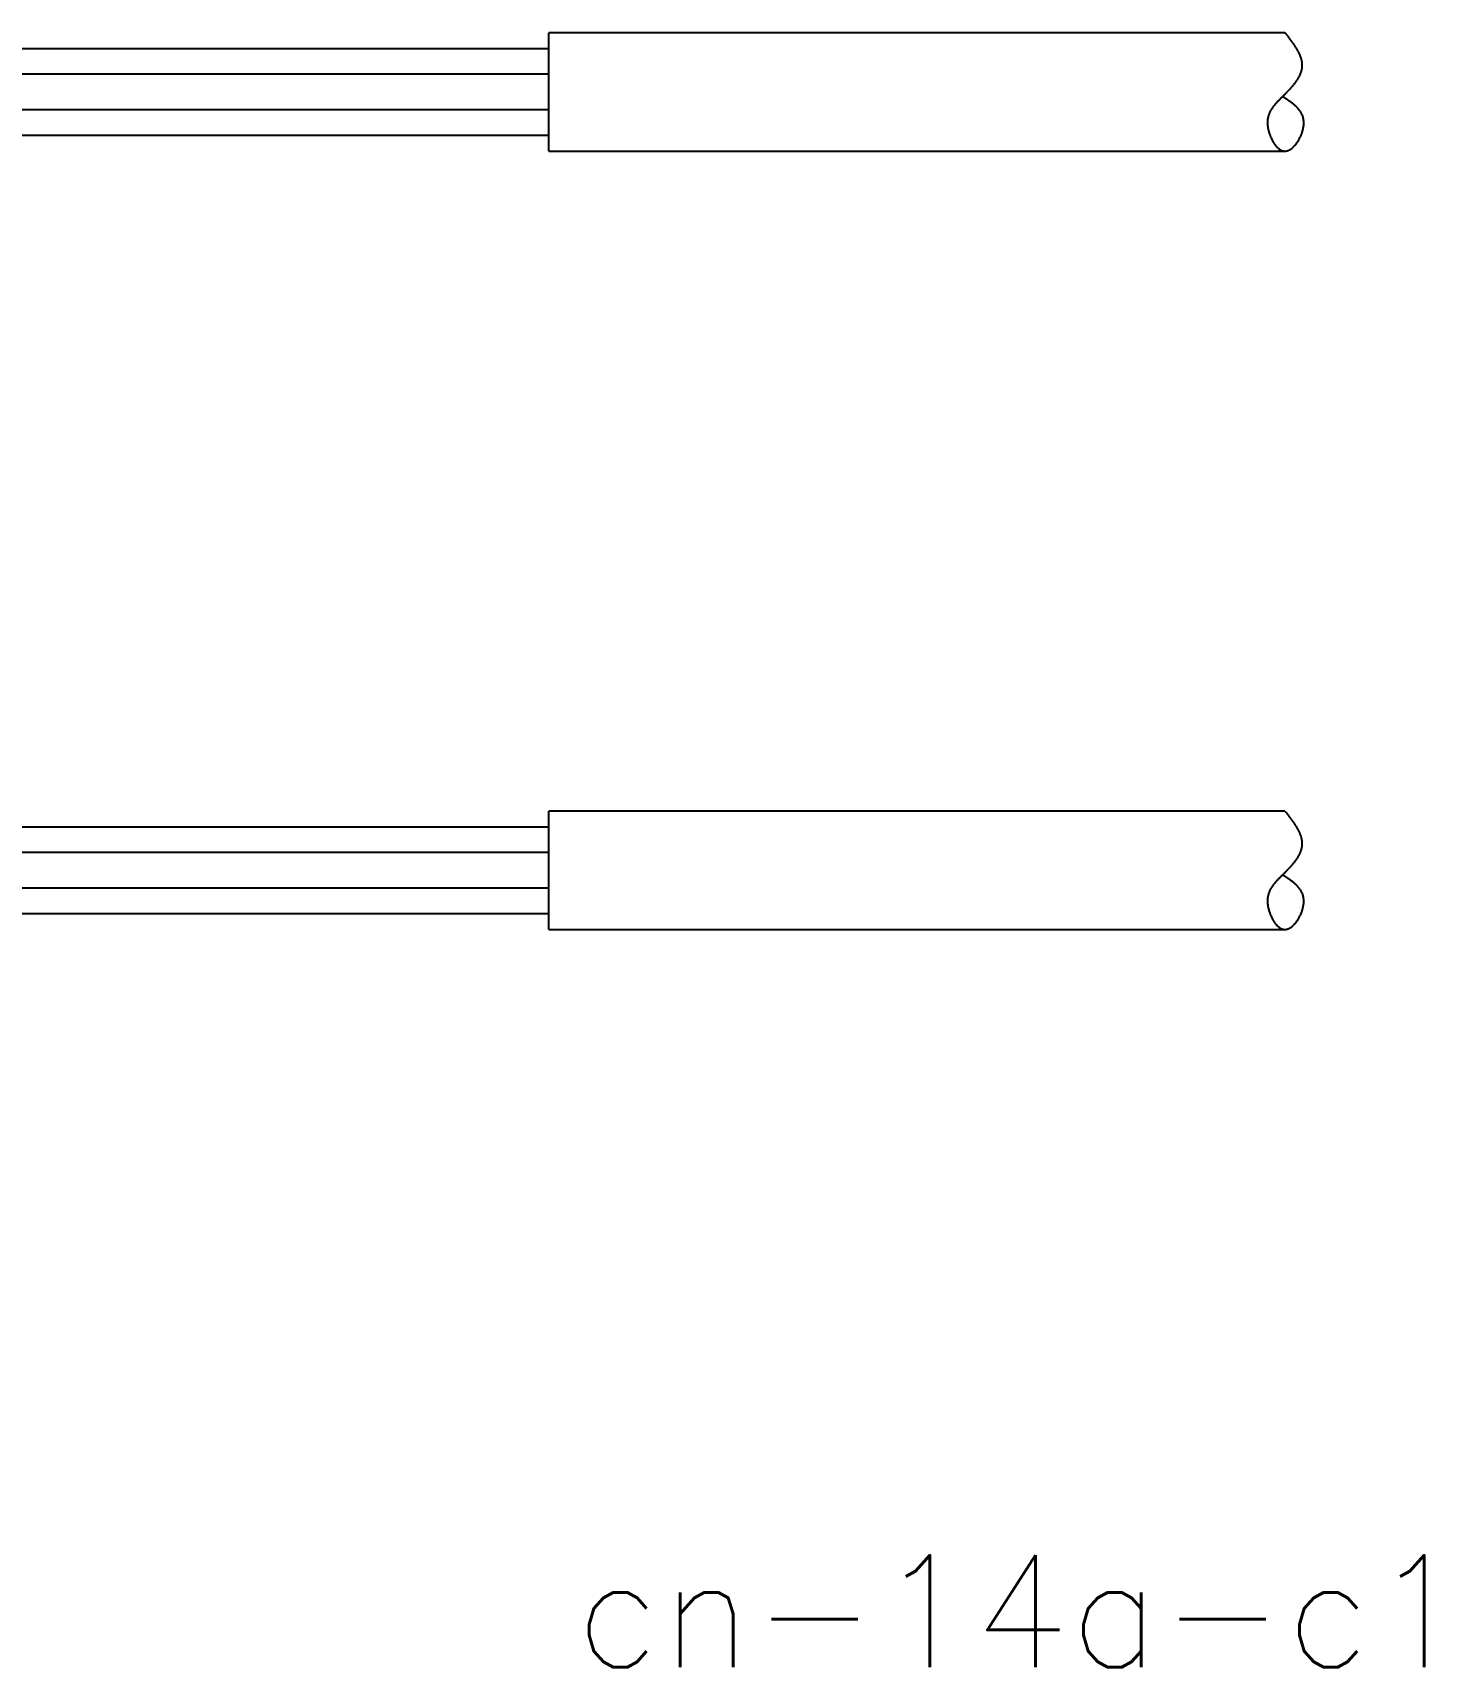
# Model space of a CAD drawing. Extents: x 81.8 to 169.3, y 142.6 to 196.9.
# Drawn here: x 125.8 to 169.3, y 142.6 to 193.7 of the extents above; entities that cross this region are included whole.
import ezdxf

# ---------------------------------------------------------------- set-up
doc = ezdxf.new("R2010")
doc.units = 0
doc.layers.get('0').update_dxf_attribs({"linetype": 'CONTINUOUS'})
doc.styles.get("Standard").update_dxf_attribs({"font": 'txt', "bigfont": 'bigfont'})

# ---------------------------------------------------------------- blocks, each defined once
blk = doc.blocks.new('*U5')
at = {"color": 2}
blk.add_text('cn-14a-c1', height=3.5, dxfattribs=at).set_placement((142.738, 142.646))

msp = doc.modelspace()

# ---------------------------------------------------------------- linework, layer by layer
at = {"color": 7, "linetype": 'CONTINUOUS'}
for p, q in [((164.93, 193.71), (141.93, 193.71)), ((141.93, 190.01), (141.93, 193.71)), ((141.93, 193.21), (124.92, 193.21)), ((141.93, 192.41), (124.92, 192.41)), ((124.92, 191.31), (141.93, 191.31)), ((124.93, 190.51), (141.93, 190.51)), ((141.93, 190.01), (164.93, 190.01)), ((164.93, 169.395), (141.93, 169.395)), ((141.93, 167.545), (141.93, 169.395)), ((141.93, 168.895), (124.92, 168.895)), ((141.93, 168.095), (124.93, 168.095)), ((141.93, 165.695), (141.93, 167.545)), ((124.93, 166.995), (141.93, 166.995)), ((124.92, 166.195), (141.93, 166.195)), ((141.93, 165.695), (164.93, 165.695))]:
    msp.add_line(p, q, dxfattribs=at)
at = {"color": 2}
for points in [[(164.93, 193.71, 0), (164.946, 193.69, 0), (164.961, 193.67, 0), (164.977, 193.649, 0), (164.993, 193.629, 0), (165.009, 193.609, 0), (165.024, 193.589, 0), (165.04, 193.569, 0), (165.055, 193.549, 0), (165.07, 193.529, 0), (165.086, 193.509, 0), (165.101, 193.489, 0), (165.116, 193.469, 0), (165.131, 193.449, 0), (165.145, 193.429, 0), (165.16, 193.408, 0), (165.174, 193.388, 0), (165.188, 193.368, 0), (165.202, 193.348, 0), (165.216, 193.328, 0), (165.229, 193.308, 0), (165.242, 193.288, 0), (165.255, 193.268, 0), (165.268, 193.248, 0), (165.28, 193.228, 0), (165.293, 193.208, 0), (165.304, 193.188, 0), (165.316, 193.168, 0), (165.327, 193.148, 0), (165.338, 193.128, 0), (165.348, 193.108, 0), (165.358, 193.088, 0), (165.368, 193.068, 0), (165.378, 193.048, 0), (165.386, 193.028, 0), (165.395, 193.008, 0), (165.403, 192.988, 0), (165.411, 192.968, 0), (165.418, 192.948, 0), (165.425, 192.928, 0), (165.431, 192.908, 0), (165.437, 192.888, 0), (165.442, 192.868, 0), (165.447, 192.848, 0), (165.451, 192.829, 0), (165.455, 192.809, 0), (165.458, 192.789, 0), (165.46, 192.769, 0), (165.462, 192.749, 0), (165.464, 192.729, 0), (165.465, 192.709, 0), (165.465, 192.69, 0), (165.465, 192.67, 0), (165.464, 192.65, 0), (165.462, 192.63, 0), (165.46, 192.61, 0), (165.457, 192.591, 0), (165.453, 192.571, 0), (165.449, 192.551, 0), (165.444, 192.531, 0), (165.439, 192.512, 0), (165.433, 192.492, 0), (165.426, 192.472, 0), (165.419, 192.453, 0), (165.412, 192.433, 0), (165.404, 192.413, 0), (165.395, 192.394, 0), (165.386, 192.374, 0), (165.377, 192.355, 0), (165.367, 192.335, 0), (165.356, 192.316, 0), (165.346, 192.297, 0), (165.334, 192.277, 0), (165.323, 192.258, 0), (165.311, 192.239, 0), (165.298, 192.22, 0), (165.285, 192.201, 0), (165.272, 192.182, 0), (165.259, 192.163, 0), (165.245, 192.144, 0), (165.231, 192.125, 0), (165.217, 192.106, 0), (165.202, 192.087, 0), (165.187, 192.069, 0), (165.172, 192.05, 0), (165.157, 192.031, 0), (165.141, 192.013, 0), (165.125, 191.994, 0), (165.109, 191.976, 0), (165.093, 191.958, 0), (165.077, 191.94, 0), (165.06, 191.922, 0), (165.044, 191.904, 0), (165.027, 191.886, 0), (165.01, 191.868, 0), (164.993, 191.85, 0), (164.976, 191.832, 0), (164.959, 191.815, 0), (164.942, 191.797, 0), (164.925, 191.78, 0), (164.908, 191.763, 0), (164.89, 191.746, 0), (164.873, 191.728, 0), (164.856, 191.711, 0), (164.839, 191.694, 0), (164.822, 191.678, 0), (164.805, 191.661, 0), (164.788, 191.644, 0), (164.771, 191.627, 0), (164.754, 191.61, 0), (164.738, 191.593, 0), (164.721, 191.576, 0), (164.705, 191.559, 0), (164.689, 191.542, 0), (164.673, 191.525, 0), (164.658, 191.508, 0), (164.642, 191.491, 0), (164.627, 191.474, 0), (164.613, 191.456, 0), (164.598, 191.439, 0), (164.584, 191.421, 0), (164.57, 191.404, 0), (164.557, 191.386, 0), (164.544, 191.368, 0), (164.531, 191.35, 0), (164.519, 191.331, 0), (164.507, 191.313, 0), (164.495, 191.294, 0), (164.485, 191.275, 0), (164.474, 191.256, 0), (164.464, 191.236, 0), (164.455, 191.216, 0), (164.446, 191.196, 0), (164.437, 191.176, 0), (164.43, 191.156, 0), (164.422, 191.135, 0), (164.416, 191.114, 0), (164.41, 191.092, 0), (164.404, 191.071, 0), (164.399, 191.049, 0), (164.395, 191.026, 0), (164.392, 191.003, 0), (164.389, 190.98, 0), (164.387, 190.957, 0), (164.386, 190.933, 0), (164.386, 190.908, 0), (164.386, 190.884, 0), (164.387, 190.859, 0), (164.389, 190.833, 0), (164.391, 190.808, 0), (164.394, 190.782, 0), (164.397, 190.756, 0), (164.402, 190.73, 0), (164.407, 190.704, 0), (164.412, 190.678, 0), (164.418, 190.652, 0), (164.425, 190.626, 0), (164.432, 190.6, 0), (164.44, 190.574, 0), (164.448, 190.548, 0), (164.457, 190.522, 0), (164.467, 190.497, 0), (164.476, 190.472, 0), (164.487, 190.447, 0), (164.498, 190.422, 0), (164.509, 190.398, 0), (164.52, 190.374, 0), (164.533, 190.351, 0), (164.545, 190.328, 0), (164.558, 190.305, 0), (164.571, 190.283, 0), (164.585, 190.262, 0), (164.599, 190.241, 0), (164.613, 190.221, 0), (164.628, 190.202, 0), (164.643, 190.183, 0), (164.658, 190.165, 0), (164.674, 190.148, 0), (164.69, 190.131, 0), (164.706, 190.116, 0), (164.722, 190.101, 0), (164.739, 190.088, 0), (164.755, 190.075, 0), (164.772, 190.063, 0), (164.789, 190.053, 0), (164.807, 190.043, 0), (164.824, 190.035, 0), (164.842, 190.027, 0), (164.859, 190.021, 0), (164.877, 190.017, 0), (164.895, 190.013, 0), (164.913, 190.011, 0), (164.931, 190.01, 0), (164.949, 190.01, 0), (164.967, 190.012, 0), (164.986, 190.015, 0), (165.004, 190.019, 0), (165.022, 190.025, 0), (165.04, 190.032, 0), (165.058, 190.039, 0), (165.076, 190.048, 0), (165.094, 190.058, 0), (165.112, 190.07, 0), (165.129, 190.082, 0), (165.147, 190.095, 0), (165.164, 190.109, 0), (165.181, 190.124, 0), (165.198, 190.14, 0), (165.215, 190.156, 0), (165.231, 190.174, 0), (165.247, 190.192, 0), (165.263, 190.211, 0), (165.279, 190.23, 0), (165.294, 190.251, 0), (165.309, 190.271, 0), (165.324, 190.293, 0), (165.338, 190.315, 0), (165.352, 190.337, 0), (165.365, 190.36, 0), (165.379, 190.384, 0), (165.391, 190.407, 0), (165.403, 190.431, 0), (165.415, 190.456, 0), (165.426, 190.481, 0), (165.437, 190.506, 0), (165.447, 190.531, 0), (165.457, 190.556, 0), (165.466, 190.582, 0), (165.474, 190.607, 0), (165.482, 190.633, 0), (165.489, 190.659, 0), (165.496, 190.684, 0), (165.502, 190.71, 0), (165.507, 190.736, 0), (165.512, 190.761, 0), (165.515, 190.786, 0), (165.519, 190.812, 0), (165.521, 190.836, 0), (165.522, 190.861, 0), (165.523, 190.886, 0), (165.523, 190.91, 0), (165.523, 190.933, 0), (165.521, 190.957, 0), (165.518, 190.98, 0), (165.515, 191.002, 0), (165.511, 191.024, 0), (165.506, 191.046, 0), (165.5, 191.067, 0), (165.494, 191.088, 0), (165.487, 191.109, 0), (165.479, 191.129, 0), (165.47, 191.149, 0), (165.461, 191.168, 0), (165.451, 191.188, 0), (165.441, 191.206, 0), (165.43, 191.225, 0), (165.418, 191.243, 0), (165.406, 191.261, 0), (165.393, 191.279, 0), (165.379, 191.297, 0), (165.365, 191.314, 0), (165.351, 191.331, 0), (165.336, 191.348, 0), (165.321, 191.364, 0), (165.305, 191.38, 0), (165.289, 191.396, 0), (165.272, 191.412, 0), (165.255, 191.428, 0), (165.237, 191.443, 0), (165.22, 191.459, 0), (165.201, 191.474, 0), (165.183, 191.489, 0), (165.164, 191.504, 0), (165.145, 191.518, 0), (165.126, 191.533, 0), (165.106, 191.547, 0), (165.087, 191.562, 0), (165.067, 191.576, 0), (165.046, 191.59, 0), (165.026, 191.604, 0), (165.006, 191.618, 0), (164.985, 191.632, 0), (164.964, 191.646, 0), (164.943, 191.66, 0), (164.923, 191.674, 0), (164.902, 191.687, 0), (164.881, 191.701, 0), (164.86, 191.715, 0)], [(164.93, 169.395, 0), (164.946, 169.375, 0), (164.961, 169.355, 0), (164.977, 169.335, 0), (164.993, 169.315, 0), (165.009, 169.295, 0), (165.024, 169.275, 0), (165.04, 169.255, 0), (165.055, 169.235, 0), (165.07, 169.215, 0), (165.086, 169.195, 0), (165.101, 169.175, 0), (165.116, 169.154, 0), (165.131, 169.134, 0), (165.145, 169.114, 0), (165.16, 169.094, 0), (165.174, 169.074, 0), (165.188, 169.054, 0), (165.202, 169.034, 0), (165.216, 169.014, 0), (165.229, 168.994, 0), (165.242, 168.974, 0), (165.255, 168.954, 0), (165.268, 168.934, 0), (165.28, 168.914, 0), (165.293, 168.894, 0), (165.304, 168.874, 0), (165.316, 168.854, 0), (165.327, 168.834, 0), (165.338, 168.814, 0), (165.348, 168.794, 0), (165.358, 168.774, 0), (165.368, 168.754, 0), (165.378, 168.734, 0), (165.386, 168.714, 0), (165.395, 168.694, 0), (165.403, 168.674, 0), (165.411, 168.654, 0), (165.418, 168.634, 0), (165.425, 168.614, 0), (165.431, 168.594, 0), (165.437, 168.574, 0), (165.442, 168.554, 0), (165.447, 168.534, 0), (165.451, 168.514, 0), (165.455, 168.494, 0), (165.458, 168.475, 0), (165.46, 168.455, 0), (165.462, 168.435, 0), (165.464, 168.415, 0), (165.465, 168.395, 0), (165.465, 168.375, 0), (165.465, 168.355, 0), (165.464, 168.336, 0), (165.462, 168.316, 0), (165.46, 168.296, 0), (165.457, 168.276, 0), (165.453, 168.256, 0), (165.449, 168.237, 0), (165.444, 168.217, 0), (165.439, 168.197, 0), (165.433, 168.178, 0), (165.426, 168.158, 0), (165.419, 168.138, 0), (165.412, 168.119, 0), (165.404, 168.099, 0), (165.395, 168.08, 0), (165.386, 168.06, 0), (165.377, 168.041, 0), (165.367, 168.021, 0), (165.356, 168.002, 0), (165.346, 167.982, 0), (165.334, 167.963, 0), (165.323, 167.944, 0), (165.311, 167.925, 0), (165.298, 167.906, 0), (165.285, 167.886, 0), (165.272, 167.867, 0), (165.259, 167.848, 0), (165.245, 167.829, 0), (165.231, 167.811, 0), (165.217, 167.792, 0), (165.202, 167.773, 0), (165.187, 167.754, 0), (165.172, 167.736, 0), (165.157, 167.717, 0), (165.141, 167.699, 0), (165.125, 167.68, 0), (165.109, 167.662, 0), (165.093, 167.644, 0), (165.077, 167.625, 0), (165.06, 167.607, 0), (165.044, 167.589, 0), (165.027, 167.571, 0), (165.01, 167.554, 0), (164.993, 167.536, 0), (164.976, 167.518, 0), (164.959, 167.501, 0), (164.942, 167.483, 0), (164.925, 167.466, 0), (164.908, 167.449, 0), (164.89, 167.431, 0), (164.873, 167.414, 0), (164.856, 167.397, 0), (164.839, 167.38, 0), (164.822, 167.363, 0), (164.805, 167.346, 0), (164.788, 167.33, 0), (164.771, 167.313, 0), (164.754, 167.296, 0), (164.738, 167.279, 0), (164.721, 167.262, 0), (164.705, 167.245, 0), (164.689, 167.228, 0), (164.673, 167.211, 0), (164.658, 167.194, 0), (164.642, 167.177, 0), (164.627, 167.16, 0), (164.613, 167.142, 0), (164.598, 167.125, 0), (164.584, 167.107, 0), (164.57, 167.089, 0), (164.557, 167.072, 0), (164.544, 167.054, 0), (164.531, 167.035, 0), (164.519, 167.017, 0), (164.507, 166.998, 0), (164.495, 166.98, 0), (164.485, 166.961, 0), (164.474, 166.941, 0), (164.464, 166.922, 0), (164.455, 166.902, 0), (164.446, 166.882, 0), (164.437, 166.862, 0), (164.43, 166.841, 0), (164.422, 166.821, 0), (164.416, 166.8, 0), (164.41, 166.778, 0), (164.404, 166.756, 0), (164.399, 166.734, 0), (164.395, 166.712, 0), (164.392, 166.689, 0), (164.389, 166.666, 0), (164.387, 166.642, 0), (164.386, 166.618, 0), (164.386, 166.594, 0), (164.386, 166.569, 0), (164.387, 166.544, 0), (164.389, 166.519, 0), (164.391, 166.494, 0), (164.394, 166.468, 0), (164.397, 166.442, 0), (164.402, 166.416, 0), (164.407, 166.39, 0), (164.412, 166.364, 0), (164.418, 166.338, 0), (164.425, 166.312, 0), (164.432, 166.286, 0), (164.44, 166.26, 0), (164.448, 166.234, 0), (164.457, 166.208, 0), (164.467, 166.183, 0), (164.476, 166.158, 0), (164.487, 166.133, 0), (164.498, 166.108, 0), (164.509, 166.084, 0), (164.52, 166.06, 0), (164.533, 166.036, 0), (164.545, 166.013, 0), (164.558, 165.991, 0), (164.571, 165.969, 0), (164.585, 165.948, 0), (164.599, 165.927, 0), (164.613, 165.907, 0), (164.628, 165.887, 0), (164.643, 165.869, 0), (164.658, 165.851, 0), (164.674, 165.833, 0), (164.69, 165.817, 0), (164.706, 165.802, 0), (164.722, 165.787, 0), (164.739, 165.773, 0), (164.755, 165.761, 0), (164.772, 165.749, 0), (164.789, 165.738, 0), (164.807, 165.729, 0), (164.824, 165.72, 0), (164.842, 165.713, 0), (164.859, 165.707, 0), (164.877, 165.702, 0), (164.895, 165.699, 0), (164.913, 165.696, 0), (164.931, 165.695, 0), (164.949, 165.696, 0), (164.967, 165.698, 0), (164.986, 165.701, 0), (165.004, 165.705, 0), (165.022, 165.711, 0), (165.04, 165.717, 0), (165.058, 165.725, 0), (165.076, 165.734, 0), (165.094, 165.744, 0), (165.112, 165.755, 0), (165.129, 165.767, 0), (165.147, 165.781, 0), (165.164, 165.795, 0), (165.181, 165.81, 0), (165.198, 165.825, 0), (165.215, 165.842, 0), (165.231, 165.859, 0), (165.247, 165.878, 0), (165.263, 165.896, 0), (165.279, 165.916, 0), (165.294, 165.936, 0), (165.309, 165.957, 0), (165.324, 165.979, 0), (165.338, 166.001, 0), (165.352, 166.023, 0), (165.365, 166.046, 0), (165.379, 166.069, 0), (165.391, 166.093, 0), (165.403, 166.117, 0), (165.415, 166.142, 0), (165.426, 166.166, 0), (165.437, 166.191, 0), (165.447, 166.216, 0), (165.457, 166.242, 0), (165.466, 166.267, 0), (165.474, 166.293, 0), (165.482, 166.319, 0), (165.489, 166.344, 0), (165.496, 166.37, 0), (165.502, 166.396, 0), (165.507, 166.421, 0), (165.512, 166.447, 0), (165.515, 166.472, 0), (165.519, 166.497, 0), (165.521, 166.522, 0), (165.522, 166.547, 0), (165.523, 166.571, 0), (165.523, 166.595, 0), (165.523, 166.619, 0), (165.521, 166.642, 0), (165.518, 166.665, 0), (165.515, 166.688, 0), (165.511, 166.71, 0), (165.506, 166.732, 0), (165.5, 166.753, 0), (165.494, 166.774, 0), (165.487, 166.794, 0), (165.479, 166.815, 0), (165.47, 166.834, 0), (165.461, 166.854, 0), (165.451, 166.873, 0), (165.441, 166.892, 0), (165.43, 166.911, 0), (165.418, 166.929, 0), (165.406, 166.947, 0), (165.393, 166.965, 0), (165.379, 166.982, 0), (165.365, 167, 0), (165.351, 167.017, 0), (165.336, 167.033, 0), (165.321, 167.05, 0), (165.305, 167.066, 0), (165.289, 167.082, 0), (165.272, 167.098, 0), (165.255, 167.114, 0), (165.237, 167.129, 0), (165.22, 167.145, 0), (165.201, 167.16, 0), (165.183, 167.175, 0), (165.164, 167.19, 0), (165.145, 167.204, 0), (165.126, 167.219, 0), (165.106, 167.233, 0), (165.087, 167.248, 0), (165.067, 167.262, 0), (165.046, 167.276, 0), (165.026, 167.29, 0), (165.006, 167.304, 0), (164.985, 167.318, 0), (164.964, 167.332, 0), (164.943, 167.346, 0), (164.923, 167.359, 0), (164.902, 167.373, 0), (164.881, 167.387, 0), (164.86, 167.401, 0)]]:
    msp.add_polyline3d(points, dxfattribs=at)

# ---------------------------------------------------------------- block references
msp.add_blockref('*U5', (0, 0), dxfattribs=at)

doc.saveas('drawing.dxf')
